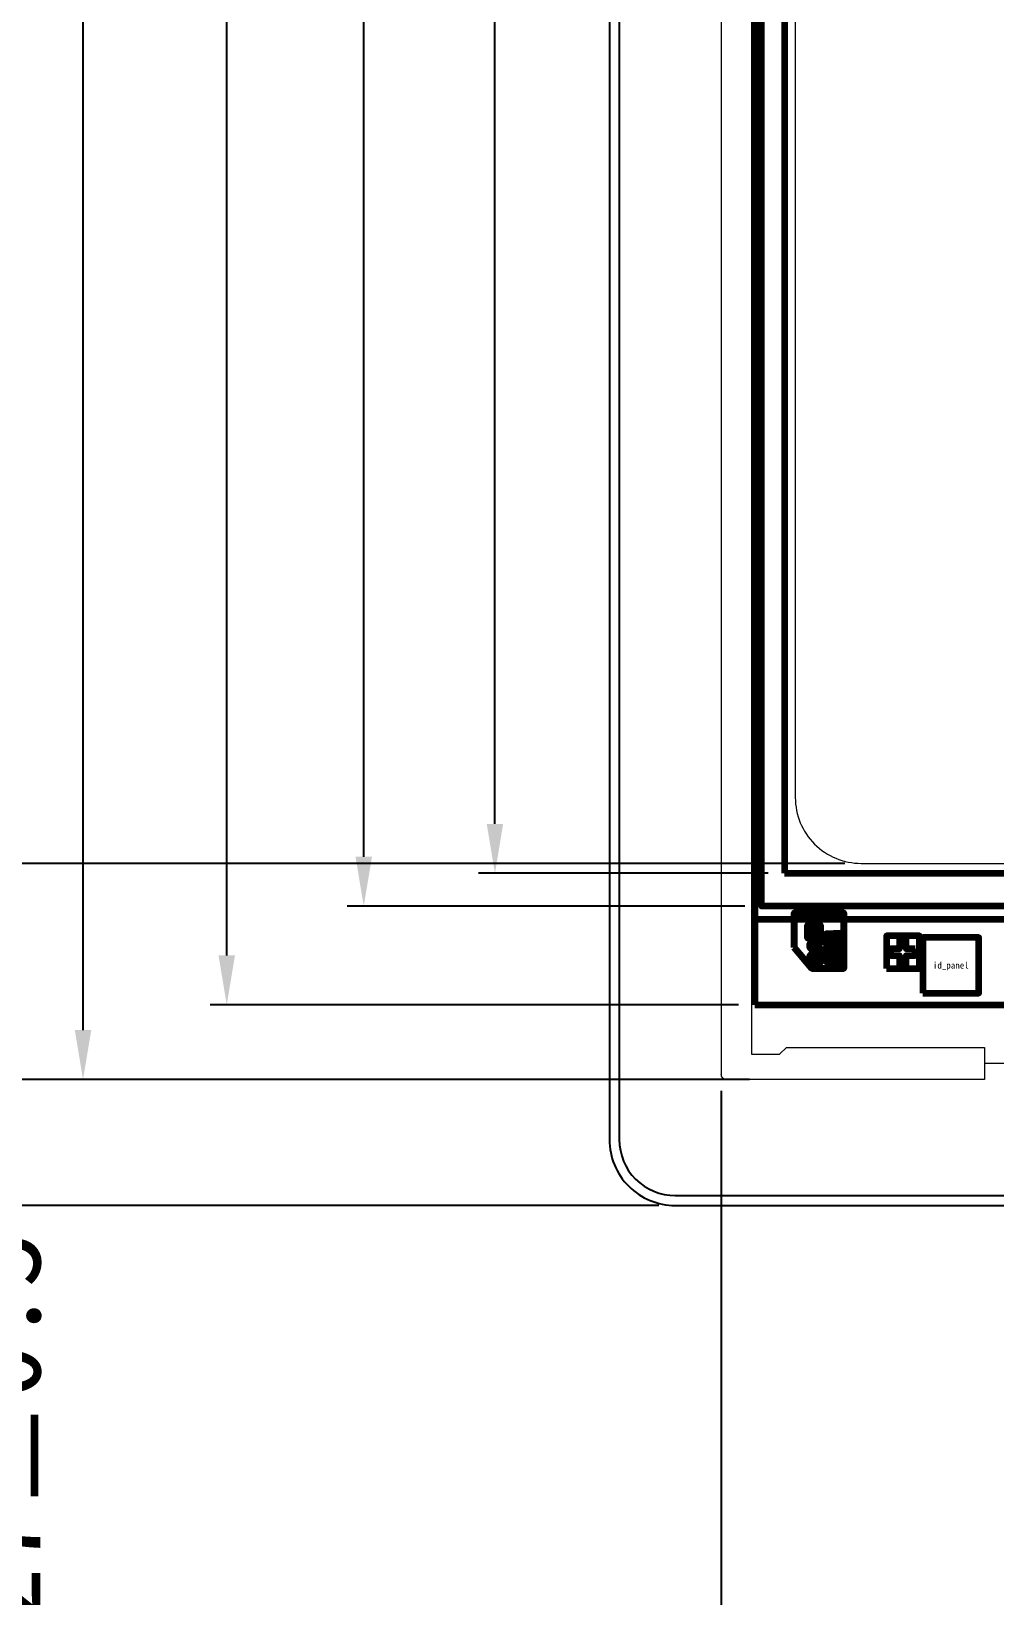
# Model space of a CAD drawing. Header units: inches. Extents: x 240 to 1407, y -538 to -118.
# Drawn here: x 951.94 to 981.22, y -379.83 to -332.27 of the extents above; entities that cross this region are included whole.
import ezdxf
from ezdxf.enums import TextEntityAlignment as Align

# ---------------------------------------------------------------- set-up
doc = ezdxf.new("R2010")
doc.units = ezdxf.units.IN
doc.header["$LTSCALE"] = 1.21
doc.header["$MEASUREMENT"] = 0
doc.header["$PDMODE"] = 3
doc.header["$PDSIZE"] = 0.3125
doc.layers.get('0').update_dxf_attribs({"linetype": 'CONTINUOUS'})
doc.layers.get('Defpoints').update_dxf_attribs({"linetype": 'CONTINUOUS'})
for name, color, linetype, lineweight in [('2ITO.drawing', 4, 'CONTINUOUS', 100), ('FPC', 40, 'CONTINUOUS', 20), ('GATE.drawing', 3, 'CONTINUOUS', 100), ('PVX.drawing', 8, 'CONTINUOUS', 100), ('TFT_line.drawing', 3, 'CONTINUOUS', 100)]:
    doc.layers.add(name, color=color, linetype=linetype, lineweight=lineweight)
for name, color, linetype in [('Cover lens', 6, 'CONTINUOUS'), ('标 注', 3, 'CONTINUOUS'), ('正保', 5, 'CONTINUOUS')]:
    doc.layers.add(name, color=color, linetype=linetype)
doc.styles.get("Standard").update_dxf_attribs({"font": 'txt', "width": 0.8})
doc.styles.add('仿宋', font='', dxfattribs={"height": 2.5})
doc.styles.get('仿宋').set_extended_font_data('FangSong_GB2312')
doc.dimstyles.new('HC-1', dxfattribs={"dimtxt": 2.5, "dimasz": 1.5, "dimexe": 0.5, "dimexo": 0.5, "dimgap": 0.9, "dimtad": 0, "dimzin": 0, "dimdsep": 46, "dimtxsty": '仿宋', "dimcen": 0.5, "dimclrd": 3, "dimclre": 3, "dimclrt": 3, "dimazin": 0, "dimtfac": 1, "dimtmove": 0, "dimatfit": 3, "dimfxl": 1, "dimtolj": 1, "dimtzin": 0, "dimarcsym": 0})

# ---------------------------------------------------------------- blocks, each defined once
blk = doc.blocks.new('*D88')
at = {"color": 0, "lineweight": -2, "transparency": 16777216}
for p, q in [((972.557, -261.635), (953.011, -261.635)), ((953.511, -263.135), (953.511, -294.783)), ((953.511, -362.635), (953.511, -330.987)), ((972.785, -364.135), (953.011, -364.135))]:
    blk.add_line(p, q, dxfattribs=at)
at = {"color": 0, "transparency": 16777216}
for points in [[(953.261, -263.135), (953.761, -263.135), (953.511, -261.635)], [(953.261, -362.635), (953.761, -362.635), (953.511, -364.135)]]:
    blk.add_solid(points, dxfattribs=at)
at = {"layer": 'Defpoints', "color": 0, "transparency": 16777216}
for p in [(953.511, -261.635), (973.057, -261.635), (973.285, -364.135)]:
    blk.add_point(p, dxfattribs=at)
at = {"color": 7, "lineweight": 5, "transparency": 16777216, "insert": (953.511, -312.885), "char_height": 2.5, "attachment_point": 5, "rotation": 90, "style": '仿宋'}
blk.add_mtext('\\A1;*LCM 102.50%%P0.15', dxfattribs=at)
blk = doc.blocks.new('*D91')
at = {"color": 0, "lineweight": -2, "transparency": 16777216}
for p, q in [((973.427, -263.365), (957.379, -263.365)), ((957.879, -264.865), (957.879, -296.596)), ((957.879, -360.365), (957.879, -328.634)), ((973.427, -361.865), (957.379, -361.865))]:
    blk.add_line(p, q, dxfattribs=at)
at = {"color": 0, "transparency": 16777216}
for points in [[(957.629, -264.865), (958.129, -264.865), (957.879, -263.365)], [(957.629, -360.365), (958.129, -360.365), (957.879, -361.865)]]:
    blk.add_solid(points, dxfattribs=at)
at = {"layer": 'Defpoints', "color": 0, "transparency": 16777216}
for p in [(973.927, -263.365), (957.879, -361.865), (973.927, -361.865)]:
    blk.add_point(p, dxfattribs=at)
at = {"color": 7, "lineweight": 5, "transparency": 16777216, "insert": (957.879, -312.615), "char_height": 2.5, "attachment_point": 5, "rotation": 90, "style": '仿宋'}
blk.add_mtext('\\A1;LCD 98.50%%P0.15', dxfattribs=at)
blk = doc.blocks.new('*D92')
at = {"color": 0, "lineweight": -2, "transparency": 16777216}
for p, q in [((974.327, -264.265), (965.529, -264.265)), ((966.029, -265.765), (966.029, -295.892)), ((966.029, -356.365), (966.029, -324.478)), ((974.327, -357.865), (965.529, -357.865))]:
    blk.add_line(p, q, dxfattribs=at)
at = {"color": 0, "transparency": 16777216}
for points in [[(965.779, -265.765), (966.279, -265.765), (966.029, -264.265)], [(965.779, -356.365), (966.279, -356.365), (966.029, -357.865)]]:
    blk.add_solid(points, dxfattribs=at)
at = {"layer": 'Defpoints', "color": 0, "transparency": 16777216}
for p in [(966.029, -264.265), (974.827, -264.265), (974.827, -357.865)]:
    blk.add_point(p, dxfattribs=at)
at = {"color": 7, "lineweight": 5, "transparency": 16777216, "insert": (966.029, -310.185), "char_height": 2.5, "attachment_point": 5, "rotation": 90, "style": '仿宋'}
blk.add_mtext('\\A1;LCD AA 93.60', dxfattribs=at)
blk = doc.blocks.new('*D94')
at = {"color": 0, "lineweight": -2, "transparency": 16777216}
for p, q in [((973.627, -263.565), (961.542, -263.565)), ((962.042, -265.065), (962.042, -295.136)), ((962.042, -357.365), (962.042, -327.293)), ((973.627, -358.865), (961.542, -358.865))]:
    blk.add_line(p, q, dxfattribs=at)
at = {"color": 0, "transparency": 16777216}
for points in [[(961.792, -265.065), (962.292, -265.065), (962.042, -263.565)], [(961.792, -357.365), (962.292, -357.365), (962.042, -358.865)]]:
    blk.add_solid(points, dxfattribs=at)
at = {"layer": 'Defpoints', "color": 0, "transparency": 16777216}
for p in [(974.127, -263.565), (962.042, -358.865), (974.127, -358.865)]:
    blk.add_point(p, dxfattribs=at)
at = {"color": 7, "lineweight": 5, "transparency": 16777216, "insert": (962.042, -311.215), "char_height": 2.5, "attachment_point": 5, "rotation": 90, "style": '仿宋'}
blk.add_mtext('\\A1;POL 95.30%%P0.15', dxfattribs=at)
blk = doc.blocks.new('panel_id')
at = {"layer": 'TFT_line.drawing', "color": 3, "linetype": 'Continuous', "lineweight": 100}
blk.add_lwpolyline([(0, 0), (1.7, 0), (1.7, 1.7), (0, 1.7)], close=True, dxfattribs=at)
blk.add_text('id_panel', height=0.2, dxfattribs=at).set_placement((0.85, 0.85), align=Align.MIDDLE_CENTER)
blk = doc.blocks.new('mark_process')
at = {"layer": 'GATE.drawing', "color": 3, "linetype": 'Continuous', "lineweight": 100}
blk.add_lwpolyline([(0.875, 0.6), (0.6, 0.6), (0.6, 0.875), (0.4, 0.875), (0.4, 0.6), (0.125, 0.6), (0.125, 0.4), (0.4, 0.4), (0.4, 0.125), (0.6, 0.125), (0.6, 0.4), (0.875, 0.4)], close=True, dxfattribs=at)
at = {"layer": 'TFT_line.drawing', "color": 3, "linetype": 'Continuous', "lineweight": 100}
blk.add_lwpolyline([(0, 0), (1, 0), (1, 1), (0, 1)], close=True, dxfattribs=at)
blk.add_text('PANEL PROC KEY', height=0.05, dxfattribs=at).set_placement((0.5, 0.06497), align=Align.MIDDLE_CENTER)
blk = doc.blocks.new('pvx_hole_4x4')
at = {"layer": 'PVX.drawing', "color": 8, "linetype": 'Continuous', "lineweight": 100}
blk.add_lwpolyline([(0.0038, 0), (0.004, 0.0002), (0.004, 0.0038), (0.0038, 0.004), (0.0002, 0.004), (0, 0.0038), (0, 0.0002), (0.0002, 0)], close=True, dxfattribs=at)
blk = doc.blocks.new('ag_pad')
at = {"layer": '2ITO.drawing', "color": 4, "linetype": 'Continuous', "lineweight": 100}
blk.add_lwpolyline([(0, 0.64102), (0, 1.7), (1.5, 1.7), (1.5, 0), (0.53419, 0)], close=True, dxfattribs=at)
at = {"layer": 'GATE.drawing', "color": 3, "linetype": 'Continuous', "lineweight": 100}
for points in [[(0, 0.64102), (0.53419, 0), (1.5, 0), (1.5, 1.7), (1.44739, 1.7), (1.44739, 1.685), (1.47739, 1.685), (1.47739, 1.67), (1.44739, 1.67), (1.44739, 1.655), (1.47739, 1.655), (1.47739, 1.64), (1.44739, 1.64), (1.44739, 1.625), (1.47739, 1.625), (1.47739, 1.61), (1.44739, 1.61), (1.44739, 1.595), (1.47739, 1.595), (1.47739, 1.58), (1.44739, 1.58), (1.44739, 1.565), (1.47739, 1.565), (1.47739, 1.55), (1.44739, 1.55), (1.44739, 1.535), (1.47739, 1.535), (1.47739, 1.52), (1.41739, 1.52), (1.41739, 1.535), (1.44739, 1.535), (1.44739, 1.55), (1.41739, 1.55), (1.41739, 1.565), (1.44739, 1.565), (1.44739, 1.58), (1.41739, 1.58), (1.41739, 1.595), (1.44739, 1.595), (1.44739, 1.61), (1.41739, 1.61), (1.41739, 1.625), (1.44739, 1.625), (1.44739, 1.64), (1.41739, 1.64), (1.41739, 1.655), (1.44739, 1.655), (1.44739, 1.67), (1.41739, 1.67), (1.41739, 1.685), (1.44739, 1.685), (1.44739, 1.7), (1.37239, 1.7), (1.37239, 1.685), (1.40239, 1.685), (1.40239, 1.67), (1.37239, 1.67), (1.37239, 1.655), (1.40239, 1.655), (1.40239, 1.64), (1.37239, 1.64), (1.37239, 1.625), (1.40239, 1.625), (1.40239, 1.61), (1.37239, 1.61), (1.37239, 1.595), (1.40239, 1.595), (1.40239, 1.58), (1.37239, 1.58), (1.37239, 1.565), (1.40239, 1.565), (1.40239, 1.55), (1.37239, 1.55), (1.37239, 1.535), (1.40239, 1.535), (1.40239, 1.52), (1.34239, 1.52), (1.34239, 1.535), (1.37239, 1.535), (1.37239, 1.55), (1.34239, 1.55), (1.34239, 1.565), (1.37239, 1.565), (1.37239, 1.58), (1.34239, 1.58), (1.34239, 1.595), (1.37239, 1.595), (1.37239, 1.61), (1.34239, 1.61), (1.34239, 1.625), (1.37239, 1.625), (1.37239, 1.64), (1.34239, 1.64), (1.34239, 1.655), (1.37239, 1.655), (1.37239, 1.67), (1.34239, 1.67), (1.34239, 1.685), (1.37239, 1.685), (1.37239, 1.7), (1.29739, 1.7), (1.29739, 1.685), (1.32739, 1.685), (1.32739, 1.67), (1.29739, 1.67), (1.29739, 1.655), (1.32739, 1.655), (1.32739, 1.64), (1.29739, 1.64), (1.29739, 1.625), (1.32739, 1.625), (1.32739, 1.61), (1.29739, 1.61), (1.29739, 1.595), (1.32739, 1.595), (1.32739, 1.58), (1.29739, 1.58), (1.29739, 1.565), (1.32739, 1.565), (1.32739, 1.55), (1.29739, 1.55), (1.29739, 1.535), (1.32739, 1.535), (1.32739, 1.52), (1.26739, 1.52), (1.26739, 1.535), (1.29739, 1.535), (1.29739, 1.55), (1.26739, 1.55), (1.26739, 1.565), (1.29739, 1.565), (1.29739, 1.58), (1.26739, 1.58), (1.26739, 1.595), (1.29739, 1.595), (1.29739, 1.61), (1.26739, 1.61), (1.26739, 1.625), (1.29739, 1.625), (1.29739, 1.64), (1.26739, 1.64), (1.26739, 1.655), (1.29739, 1.655), (1.29739, 1.67), (1.26739, 1.67), (1.26739, 1.685), (1.29739, 1.685), (1.29739, 1.7), (1.22239, 1.7), (1.22239, 1.685), (1.25239, 1.685), (1.25239, 1.67), (1.22239, 1.67), (1.22239, 1.655), (1.25239, 1.655), (1.25239, 1.64), (1.22239, 1.64), (1.22239, 1.625), (1.25239, 1.625), (1.25239, 1.61), (1.22239, 1.61), (1.22239, 1.595), (1.25239, 1.595), (1.25239, 1.58), (1.22239, 1.58), (1.22239, 1.565), (1.25239, 1.565), (1.25239, 1.55), (1.22239, 1.55), (1.22239, 1.535), (1.25239, 1.535), (1.25239, 1.52), (1.19239, 1.52), (1.19239, 1.535), (1.22239, 1.535), (1.22239, 1.55), (1.19239, 1.55), (1.19239, 1.565), (1.22239, 1.565), (1.22239, 1.58), (1.19239, 1.58), (1.19239, 1.595), (1.22239, 1.595), (1.22239, 1.61), (1.19239, 1.61), (1.19239, 1.625), (1.22239, 1.625), (1.22239, 1.64), (1.19239, 1.64), (1.19239, 1.655), (1.22239, 1.655), (1.22239, 1.67), (1.19239, 1.67), (1.19239, 1.685), (1.22239, 1.685), (1.22239, 1.7), (1.14739, 1.7), (1.14739, 1.685), (1.17739, 1.685), (1.17739, 1.67), (1.14739, 1.67), (1.14739, 1.655), (1.17739, 1.655), (1.17739, 1.64), (1.14739, 1.64), (1.14739, 1.625), (1.17739, 1.625), (1.17739, 1.61), (1.14739, 1.61), (1.14739, 1.595), (1.17739, 1.595), (1.17739, 1.58), (1.14739, 1.58), (1.14739, 1.565), (1.17739, 1.565), (1.17739, 1.55), (1.14739, 1.55), (1.14739, 1.535), (1.17739, 1.535), (1.17739, 1.52), (1.11739, 1.52), (1.11739, 1.535), (1.14739, 1.535), (1.14739, 1.55), (1.11739, 1.55), (1.11739, 1.565), (1.14739, 1.565), (1.14739, 1.58), (1.11739, 1.58), (1.11739, 1.595), (1.14739, 1.595), (1.14739, 1.61), (1.11739, 1.61), (1.11739, 1.625), (1.14739, 1.625), (1.14739, 1.64), (1.11739, 1.64), (1.11739, 1.655), (1.14739, 1.655), (1.14739, 1.67), (1.11739, 1.67), (1.11739, 1.685), (1.14739, 1.685), (1.14739, 1.7), (1.07239, 1.7), (1.07239, 1.685), (1.10239, 1.685), (1.10239, 1.67), (1.07239, 1.67), (1.07239, 1.655), (1.10239, 1.655), (1.10239, 1.64), (1.07239, 1.64), (1.07239, 1.625), (1.10239, 1.625), (1.10239, 1.61), (1.07239, 1.61), (1.07239, 1.595), (1.10239, 1.595), (1.10239, 1.58), (1.07239, 1.58), (1.07239, 1.565), (1.10239, 1.565), (1.10239, 1.55), (1.07239, 1.55), (1.07239, 1.535), (1.10239, 1.535), (1.10239, 1.52), (1.04239, 1.52), (1.04239, 1.535), (1.07239, 1.535), (1.07239, 1.55), (1.04239, 1.55), (1.04239, 1.565), (1.07239, 1.565), (1.07239, 1.58), (1.04239, 1.58), (1.04239, 1.595), (1.07239, 1.595), (1.07239, 1.61), (1.04239, 1.61), (1.04239, 1.625), (1.07239, 1.625), (1.07239, 1.64), (1.04239, 1.64), (1.04239, 1.655), (1.07239, 1.655), (1.07239, 1.67), (1.04239, 1.67), (1.04239, 1.685), (1.07239, 1.685), (1.07239, 1.7), (0.99739, 1.7), (0.99739, 1.685), (1.02739, 1.685), (1.02739, 1.67), (0.99739, 1.67), (0.99739, 1.655), (1.02739, 1.655), (1.02739, 1.64), (0.99739, 1.64), (0.99739, 1.625), (1.02739, 1.625), (1.02739, 1.61), (0.99739, 1.61), (0.99739, 1.595), (1.02739, 1.595), (1.02739, 1.58), (0.99739, 1.58), (0.99739, 1.565), (1.02739, 1.565), (1.02739, 1.55), (0.99739, 1.55), (0.99739, 1.535), (1.02739, 1.535), (1.02739, 1.52), (0.96739, 1.52), (0.96739, 1.535), (0.99739, 1.535), (0.99739, 1.55), (0.96739, 1.55), (0.96739, 1.565), (0.99739, 1.565), (0.99739, 1.58), (0.96739, 1.58), (0.96739, 1.595), (0.99739, 1.595), (0.99739, 1.61), (0.96739, 1.61), (0.96739, 1.625), (0.99739, 1.625), (0.99739, 1.64), (0.96739, 1.64), (0.96739, 1.655), (0.99739, 1.655), (0.99739, 1.67), (0.96739, 1.67), (0.96739, 1.685), (0.99739, 1.685), (0.99739, 1.7), (0.92239, 1.7), (0.92239, 1.685), (0.95239, 1.685), (0.95239, 1.67), (0.92239, 1.67), (0.92239, 1.655), (0.95239, 1.655), (0.95239, 1.64), (0.92239, 1.64), (0.92239, 1.625), (0.95239, 1.625), (0.95239, 1.61), (0.92239, 1.61), (0.92239, 1.595), (0.95239, 1.595), (0.95239, 1.58), (0.92239, 1.58), (0.92239, 1.565), (0.95239, 1.565), (0.95239, 1.55), (0.92239, 1.55), (0.92239, 1.535), (0.95239, 1.535), (0.95239, 1.52), (0.89239, 1.52), (0.89239, 1.535), (0.92239, 1.535), (0.92239, 1.55), (0.89239, 1.55), (0.89239, 1.565), (0.92239, 1.565), (0.92239, 1.58), (0.89239, 1.58), (0.89239, 1.595), (0.92239, 1.595), (0.92239, 1.61), (0.89239, 1.61), (0.89239, 1.625), (0.92239, 1.625), (0.92239, 1.64), (0.89239, 1.64), (0.89239, 1.655), (0.92239, 1.655), (0.92239, 1.67), (0.89239, 1.67), (0.89239, 1.685), (0.92239, 1.685), (0.92239, 1.7), (0.84739, 1.7), (0.84739, 1.685), (0.87739, 1.685), (0.87739, 1.67), (0.84739, 1.67), (0.84739, 1.655), (0.87739, 1.655), (0.87739, 1.64), (0.84739, 1.64), (0.84739, 1.625), (0.87739, 1.625), (0.87739, 1.61), (0.84739, 1.61), (0.84739, 1.595), (0.87739, 1.595), (0.87739, 1.58), (0.84739, 1.58), (0.84739, 1.565), (0.87739, 1.565), (0.87739, 1.55), (0.84739, 1.55), (0.84739, 1.535), (0.87739, 1.535), (0.87739, 1.52), (0.81739, 1.52), (0.81739, 1.535), (0.84739, 1.535), (0.84739, 1.55), (0.81739, 1.55), (0.81739, 1.565), (0.84739, 1.565), (0.84739, 1.58), (0.81739, 1.58), (0.81739, 1.595), (0.84739, 1.595), (0.84739, 1.61), (0.81739, 1.61), (0.81739, 1.625), (0.84739, 1.625), (0.84739, 1.64), (0.81739, 1.64), (0.81739, 1.655), (0.84739, 1.655), (0.84739, 1.67), (0.81739, 1.67), (0.81739, 1.685), (0.84739, 1.685), (0.84739, 1.7), (0.77239, 1.7), (0.77239, 1.685), (0.80239, 1.685), (0.80239, 1.67), (0.77239, 1.67), (0.77239, 1.655), (0.80239, 1.655), (0.80239, 1.64), (0.77239, 1.64), (0.77239, 1.625), (0.80239, 1.625), (0.80239, 1.61), (0.77239, 1.61), (0.77239, 1.595), (0.80239, 1.595), (0.80239, 1.58), (0.77239, 1.58), (0.77239, 1.565), (0.80239, 1.565), (0.80239, 1.55), (0.77239, 1.55), (0.77239, 1.535), (0.80239, 1.535), (0.80239, 1.52), (0.74239, 1.52), (0.74239, 1.535), (0.77239, 1.535), (0.77239, 1.55), (0.74239, 1.55), (0.74239, 1.565), (0.77239, 1.565), (0.77239, 1.58), (0.74239, 1.58), (0.74239, 1.595), (0.77239, 1.595), (0.77239, 1.61), (0.74239, 1.61), (0.74239, 1.625), (0.77239, 1.625), (0.77239, 1.64), (0.74239, 1.64), (0.74239, 1.655), (0.77239, 1.655), (0.77239, 1.67), (0.74239, 1.67), (0.74239, 1.685), (0.77239, 1.685), (0.77239, 1.7), (0.69739, 1.7), (0.69739, 1.685), (0.72739, 1.685), (0.72739, 1.67), (0.69739, 1.67), (0.69739, 1.655), (0.72739, 1.655), (0.72739, 1.64), (0.69739, 1.64), (0.69739, 1.625), (0.72739, 1.625), (0.72739, 1.61), (0.69739, 1.61), (0.69739, 1.595), (0.72739, 1.595), (0.72739, 1.58), (0.69739, 1.58), (0.69739, 1.565), (0.72739, 1.565), (0.72739, 1.55), (0.69739, 1.55), (0.69739, 1.535), (0.72739, 1.535), (0.72739, 1.52), (0.7, 1.52), (0.7, 1.32051), (0.8, 1.32051), (0.8, 0.92051), (0.7221, 0.92051), (0.7221, 0.85773), (0.8769, 0.85773), (0.8769, 0.80773), (0.74356, 0.80773), (0.74356, 0.58551), (0.8769, 0.58551), (0.8769, 0.53551), (0.67892, 0.53551), (0.67892, 0.49818), (0.78649, 0.49818), (0.88245, 0.40222), (0.88245, 0.27191), (0.78648, 0.17595), (0.69912, 0.17595), (0.69912, 0.31484), (0.74912, 0.31484), (0.74912, 0.22595), (0.76579, 0.22595), (0.83245, 0.29262), (0.83245, 0.38151), (0.76579, 0.44818), (0.58801, 0.44818), (0.52135, 0.38151), (0.52135, 0.29262), (0.58801, 0.22595), (0.61024, 0.22595), (0.61024, 0.17595), (0.56731, 0.17595), (0.47135, 0.2719), (0.47135, 0.39818), (0.57135, 0.49818), (0.67892, 0.49818), (0.67892, 0.53551), (0.5673, 0.53551), (0.47135, 0.63146), (0.47135, 0.76177), (0.56731, 0.85773), (0.7221, 0.85773), (0.7221, 0.92051), (0.4, 0.92051), (0.4, 1.32051), (0.7, 1.32051), (0.7, 1.52), (0.66739, 1.52), (0.66739, 1.535), (0.69739, 1.535), (0.69739, 1.55), (0.66739, 1.55), (0.66739, 1.565), (0.69739, 1.565), (0.69739, 1.58), (0.66739, 1.58), (0.66739, 1.595), (0.69739, 1.595), (0.69739, 1.61), (0.66739, 1.61), (0.66739, 1.625), (0.69739, 1.625), (0.69739, 1.64), (0.66739, 1.64), (0.66739, 1.655), (0.69739, 1.655), (0.69739, 1.67), (0.66739, 1.67), (0.66739, 1.685), (0.69739, 1.685), (0.69739, 1.7), (0.62239, 1.7), (0.62239, 1.685), (0.65239, 1.685), (0.65239, 1.67), (0.62239, 1.67), (0.62239, 1.655), (0.65239, 1.655), (0.65239, 1.64), (0.62239, 1.64), (0.62239, 1.625), (0.65239, 1.625), (0.65239, 1.61), (0.62239, 1.61), (0.62239, 1.595), (0.65239, 1.595), (0.65239, 1.58), (0.62239, 1.58), (0.62239, 1.565), (0.65239, 1.565), (0.65239, 1.55), (0.62239, 1.55), (0.62239, 1.535), (0.65239, 1.535), (0.65239, 1.52), (0.59239, 1.52), (0.59239, 1.535), (0.62239, 1.535), (0.62239, 1.55), (0.59239, 1.55), (0.59239, 1.565), (0.62239, 1.565), (0.62239, 1.58), (0.59239, 1.58), (0.59239, 1.595), (0.62239, 1.595), (0.62239, 1.61), (0.59239, 1.61), (0.59239, 1.625), (0.62239, 1.625), (0.62239, 1.64), (0.59239, 1.64), (0.59239, 1.655), (0.62239, 1.655), (0.62239, 1.67), (0.59239, 1.67), (0.59239, 1.685), (0.62239, 1.685), (0.62239, 1.7), (0.54739, 1.7), (0.54739, 1.685), (0.57739, 1.685), (0.57739, 1.67), (0.54739, 1.67), (0.54739, 1.655), (0.57739, 1.655), (0.57739, 1.64), (0.54739, 1.64), (0.54739, 1.625), (0.57739, 1.625), (0.57739, 1.61), (0.54739, 1.61), (0.54739, 1.595), (0.57739, 1.595), (0.57739, 1.58), (0.54739, 1.58), (0.54739, 1.565), (0.57739, 1.565), (0.57739, 1.55), (0.54739, 1.55), (0.54739, 1.535), (0.57739, 1.535), (0.57739, 1.52), (0.51739, 1.52), (0.51739, 1.535), (0.54739, 1.535), (0.54739, 1.55), (0.51739, 1.55), (0.51739, 1.565), (0.54739, 1.565), (0.54739, 1.58), (0.51739, 1.58), (0.51739, 1.595), (0.54739, 1.595), (0.54739, 1.61), (0.51739, 1.61), (0.51739, 1.625), (0.54739, 1.625), (0.54739, 1.64), (0.51739, 1.64), (0.51739, 1.655), (0.54739, 1.655), (0.54739, 1.67), (0.51739, 1.67), (0.51739, 1.685), (0.54739, 1.685), (0.54739, 1.7), (0.47239, 1.7), (0.47239, 1.685), (0.50239, 1.685), (0.50239, 1.67), (0.47239, 1.67), (0.47239, 1.655), (0.50239, 1.655), (0.50239, 1.64), (0.47239, 1.64), (0.47239, 1.625), (0.50239, 1.625), (0.50239, 1.61), (0.47239, 1.61), (0.47239, 1.595), (0.50239, 1.595), (0.50239, 1.58), (0.47239, 1.58), (0.47239, 1.565), (0.50239, 1.565), (0.50239, 1.55), (0.47239, 1.55), (0.47239, 1.535), (0.50239, 1.535), (0.50239, 1.52), (0.44239, 1.52), (0.44239, 1.535), (0.47239, 1.535), (0.47239, 1.55), (0.44239, 1.55), (0.44239, 1.565), (0.47239, 1.565), (0.47239, 1.58), (0.44239, 1.58), (0.44239, 1.595), (0.47239, 1.595), (0.47239, 1.61), (0.44239, 1.61), (0.44239, 1.625), (0.47239, 1.625), (0.47239, 1.64), (0.44239, 1.64), (0.44239, 1.655), (0.47239, 1.655), (0.47239, 1.67), (0.44239, 1.67), (0.44239, 1.685), (0.47239, 1.685), (0.47239, 1.7), (0.39739, 1.7), (0.39739, 1.685), (0.42739, 1.685), (0.42739, 1.67), (0.39739, 1.67), (0.39739, 1.655), (0.42739, 1.655), (0.42739, 1.64), (0.39739, 1.64), (0.39739, 1.625), (0.42739, 1.625), (0.42739, 1.61), (0.39739, 1.61), (0.39739, 1.595), (0.42739, 1.595), (0.42739, 1.58), (0.39739, 1.58), (0.39739, 1.565), (0.42739, 1.565), (0.42739, 1.55), (0.39739, 1.55), (0.39739, 1.535), (0.42739, 1.535), (0.42739, 1.52), (0.36739, 1.52), (0.36739, 1.535), (0.39739, 1.535), (0.39739, 1.55), (0.36739, 1.55), (0.36739, 1.565), (0.39739, 1.565), (0.39739, 1.58), (0.36739, 1.58), (0.36739, 1.595), (0.39739, 1.595), (0.39739, 1.61), (0.36739, 1.61), (0.36739, 1.625), (0.39739, 1.625), (0.39739, 1.64), (0.36739, 1.64), (0.36739, 1.655), (0.39739, 1.655), (0.39739, 1.67), (0.36739, 1.67), (0.36739, 1.685), (0.39739, 1.685), (0.39739, 1.7), (0.32239, 1.7), (0.32239, 1.685), (0.35239, 1.685), (0.35239, 1.67), (0.32239, 1.67), (0.32239, 1.655), (0.35239, 1.655), (0.35239, 1.64), (0.32239, 1.64), (0.32239, 1.625), (0.35239, 1.625), (0.35239, 1.61), (0.32239, 1.61), (0.32239, 1.595), (0.35239, 1.595), (0.35239, 1.58), (0.32239, 1.58), (0.32239, 1.565), (0.35239, 1.565), (0.35239, 1.55), (0.32239, 1.55), (0.32239, 1.535), (0.35239, 1.535), (0.35239, 1.52), (0.29239, 1.52), (0.29239, 1.535), (0.32239, 1.535), (0.32239, 1.55), (0.29239, 1.55), (0.29239, 1.565), (0.32239, 1.565), (0.32239, 1.58), (0.29239, 1.58), (0.29239, 1.595), (0.32239, 1.595), (0.32239, 1.61), (0.29239, 1.61), (0.29239, 1.625), (0.32239, 1.625), (0.32239, 1.64), (0.29239, 1.64), (0.29239, 1.655), (0.32239, 1.655), (0.32239, 1.67), (0.29239, 1.67), (0.29239, 1.685), (0.32239, 1.685), (0.32239, 1.7), (0.24739, 1.7), (0.24739, 1.685), (0.27739, 1.685), (0.27739, 1.67), (0.24739, 1.67), (0.24739, 1.655), (0.27739, 1.655), (0.27739, 1.64), (0.24739, 1.64), (0.24739, 1.625), (0.27739, 1.625), (0.27739, 1.61), (0.24739, 1.61), (0.24739, 1.595), (0.27739, 1.595), (0.27739, 1.58), (0.24739, 1.58), (0.24739, 1.565), (0.27739, 1.565), (0.27739, 1.55), (0.24739, 1.55), (0.24739, 1.535), (0.27739, 1.535), (0.27739, 1.52), (0.21739, 1.52), (0.21739, 1.535), (0.24739, 1.535), (0.24739, 1.55), (0.21739, 1.55), (0.21739, 1.565), (0.24739, 1.565), (0.24739, 1.58), (0.21739, 1.58), (0.21739, 1.595), (0.24739, 1.595), (0.24739, 1.61), (0.21739, 1.61), (0.21739, 1.625), (0.24739, 1.625), (0.24739, 1.64), (0.21739, 1.64), (0.21739, 1.655), (0.24739, 1.655), (0.24739, 1.67), (0.21739, 1.67), (0.21739, 1.685), (0.24739, 1.685), (0.24739, 1.7), (0.17239, 1.7), (0.17239, 1.685), (0.20239, 1.685), (0.20239, 1.67), (0.17239, 1.67), (0.17239, 1.655), (0.20239, 1.655), (0.20239, 1.64), (0.17239, 1.64), (0.17239, 1.625), (0.20239, 1.625), (0.20239, 1.61), (0.17239, 1.61), (0.17239, 1.595), (0.20239, 1.595), (0.20239, 1.58), (0.17239, 1.58), (0.17239, 1.565), (0.20239, 1.565), (0.20239, 1.55), (0.17239, 1.55), (0.17239, 1.535), (0.20239, 1.535), (0.20239, 1.52), (0.14239, 1.52), (0.14239, 1.535), (0.17239, 1.535), (0.17239, 1.55), (0.14239, 1.55), (0.14239, 1.565), (0.17239, 1.565), (0.17239, 1.58), (0.14239, 1.58), (0.14239, 1.595), (0.17239, 1.595), (0.17239, 1.61), (0.14239, 1.61), (0.14239, 1.625), (0.17239, 1.625), (0.17239, 1.64), (0.14239, 1.64), (0.14239, 1.655), (0.17239, 1.655), (0.17239, 1.67), (0.14239, 1.67), (0.14239, 1.685), (0.17239, 1.685), (0.17239, 1.7), (0.09739, 1.7), (0.09739, 1.685), (0.12739, 1.685), (0.12739, 1.67), (0.09739, 1.67), (0.09739, 1.655), (0.12739, 1.655), (0.12739, 1.64), (0.09739, 1.64), (0.09739, 1.625), (0.12739, 1.625), (0.12739, 1.61), (0.09739, 1.61), (0.09739, 1.595), (0.12739, 1.595), (0.12739, 1.58), (0.09739, 1.58), (0.09739, 1.565), (0.12739, 1.565), (0.12739, 1.55), (0.09739, 1.55), (0.09739, 1.535), (0.12739, 1.535), (0.12739, 1.52), (0.06739, 1.52), (0.06739, 1.535), (0.09739, 1.535), (0.09739, 1.55), (0.06739, 1.55), (0.06739, 1.565), (0.09739, 1.565), (0.09739, 1.58), (0.06739, 1.58), (0.06739, 1.595), (0.09739, 1.595), (0.09739, 1.61), (0.06739, 1.61), (0.06739, 1.625), (0.09739, 1.625), (0.09739, 1.64), (0.06739, 1.64), (0.06739, 1.655), (0.09739, 1.655), (0.09739, 1.67), (0.06739, 1.67), (0.06739, 1.685), (0.09739, 1.685), (0.09739, 1.7), (0.03369, 1.7), (0.03369, 1.685), (0.05239, 1.685), (0.05239, 1.67), (0.03369, 1.67), (0.03369, 1.655), (0.05239, 1.655), (0.05239, 1.64), (0.03369, 1.64), (0.03369, 1.625), (0.05239, 1.625), (0.05239, 1.61), (0.03369, 1.61), (0.03369, 1.595), (0.05239, 1.595), (0.05239, 1.58), (0.03369, 1.58), (0.03369, 1.565), (0.05239, 1.565), (0.05239, 1.55), (0.03369, 1.55), (0.03369, 1.535), (0.05239, 1.535), (0.05239, 1.52), (0.015, 1.52), (0.015, 1.535), (0.03369, 1.535), (0.03369, 1.55), (0.015, 1.55), (0.015, 1.565), (0.03369, 1.565), (0.03369, 1.58), (0.015, 1.58), (0.015, 1.595), (0.03369, 1.595), (0.03369, 1.61), (0.015, 1.61), (0.015, 1.625), (0.03369, 1.625), (0.03369, 1.64), (0.015, 1.64), (0.015, 1.655), (0.03369, 1.655), (0.03369, 1.67), (0.015, 1.67), (0.015, 1.685), (0.03369, 1.685), (0.03369, 1.7), (0, 1.7)], [(0.5, 1.02051), (0.7, 1.02051), (0.7, 1.22051), (0.5, 1.22051)], [(0.58801, 0.80773), (0.52135, 0.74106), (0.52135, 0.65217), (0.58801, 0.58551), (0.69356, 0.58551), (0.69356, 0.80773)]]:
    blk.add_lwpolyline(points, close=True, dxfattribs=at)
at = {"color": 1, "linetype": 'Continuous', "lineweight": 100, "row_count": 44, "column_count": 25, "row_spacing": 0.02, "column_spacing": 0.02}
blk.add_blockref('pvx_hole_4x4', (0.97547, 0.2), dxfattribs=at)
blk = doc.blocks.new('zw$7216')
at = {"layer": '2ITO.drawing', "linetype": 'Continuous', "lineweight": 100}
for points in [[(-28.98, -48.2), (28.98, -48.2), (28.98, 47.7), (-28.98, 47.7)], [(-28.98, -50.8), (28.98, -50.8), (28.98, 47.7), (-28.98, 47.7)], [(-28.08, -46.8), (28.08, -46.8), (28.08, 46.8), (-28.08, 46.8)]]:
    blk.add_lwpolyline(points, close=True, dxfattribs=at)
at = {"layer": '2ITO.drawing', "color": 6}
blk.add_lwpolyline([(-28.78, 47.5), (28.78, 47.5), (28.78, -47.8), (-28.78, -47.8)], close=True, dxfattribs=at)
at = {"layer": '2ITO.drawing', "linetype": 'Continuous', "lineweight": 100}
for name, p in [('ag_pad', (-27.78, -49.7)), ('mark_process', (-24.98, -49.7)), ('panel_id', (-23.875, -50.45))]:
    blk.add_blockref(name, p, dxfattribs=at)
blk = doc.blocks.new('*D118')
at = {"color": 0, "lineweight": -2, "transparency": 16777216}
for p, q in [((971.007, -253.565), (937.118, -253.565)), ((937.618, -255.065), (937.618, -291.115)), ((937.618, -366.465), (937.618, -330.415)), ((971.007, -367.965), (937.118, -367.965))]:
    blk.add_line(p, q, dxfattribs=at)
at = {"color": 0, "transparency": 16777216}
for points in [[(937.368, -255.065), (937.868, -255.065), (937.618, -253.565)], [(937.368, -366.465), (937.868, -366.465), (937.618, -367.965)]]:
    blk.add_solid(points, dxfattribs=at)
at = {"layer": 'Defpoints', "color": 0, "transparency": 16777216}
for p in [(971.507, -253.565), (937.618, -367.965), (971.507, -367.965)]:
    blk.add_point(p, dxfattribs=at)
at = {"color": 7, "lineweight": 5, "transparency": 16777216, "insert": (937.618, -310.765), "char_height": 2.5, "attachment_point": 5, "rotation": 90, "style": '仿宋'}
blk.add_mtext('\\A1;COVER LENS 114.40', dxfattribs=at)
blk = doc.blocks.new('*D119')
at = {"color": 0, "lineweight": -2, "transparency": 16777216}
for p, q in [((976.657, -264.565), (942.254, -264.565)), ((942.754, -266.065), (942.754, -288.558)), ((942.754, -356.065), (942.754, -333.572)), ((976.657, -357.565), (942.254, -357.565))]:
    blk.add_line(p, q, dxfattribs=at)
at = {"color": 0, "transparency": 16777216}
for points in [[(942.504, -266.065), (943.004, -266.065), (942.754, -264.565)], [(942.504, -356.065), (943.004, -356.065), (942.754, -357.565)]]:
    blk.add_solid(points, dxfattribs=at)
at = {"layer": 'Defpoints', "color": 0, "transparency": 16777216}
for p in [(942.754, -264.565), (977.157, -264.565), (977.157, -357.565)]:
    blk.add_point(p, dxfattribs=at)
at = {"color": 7, "lineweight": 5, "transparency": 16777216, "insert": (942.754, -311.065), "char_height": 2.5, "attachment_point": 5, "rotation": 90, "style": '仿宋'}
blk.add_mtext('\\A1;COVER VA 93.00±0.20', dxfattribs=at)
blk = doc.blocks.new('*D219')
at = {"color": 0, "lineweight": -2}
for p, q in [((973.76, -364.135), (950.484, -364.135)), ((950.984, -365.635), (950.984, -366.846)), ((950.984, -388.905), (950.984, -387.694)), ((992.357, -390.405), (950.484, -390.405))]:
    blk.add_line(p, q, dxfattribs=at)
at = {"color": 0}
for points in [[(950.734, -365.635), (951.234, -365.635), (950.984, -364.135)], [(950.734, -388.905), (951.234, -388.905), (950.984, -390.405)]]:
    blk.add_solid(points, dxfattribs=at)
at = {"layer": 'Defpoints', "color": 0}
for p in [(950.984, -364.135), (974.26, -364.135), (992.857, -390.405)]:
    blk.add_point(p, dxfattribs=at)
at = {"color": 7, "lineweight": 5, "insert": (950.984, -377.27), "char_height": 2.5, "attachment_point": 5, "rotation": 90, "style": '仿宋'}
blk.add_mtext('\\A1;26.27%%P0.5', dxfattribs=at)
blk = doc.blocks.new('*D220')
at = {"color": 0, "lineweight": -2}
for p, q in [((972.907, -364.485), (972.907, -400.436)), ((992.657, -390.705), (992.657, -400.436)), ((972.907, -399.936), (971.407, -399.936)), ((991.157, -399.936), (974.407, -399.936))]:
    blk.add_line(p, q, dxfattribs=at)
at = {"color": 0}
for points in [[(974.407, -399.686), (974.407, -400.186), (972.907, -399.936)], [(991.157, -399.686), (991.157, -400.186), (992.657, -399.936)]]:
    blk.add_solid(points, dxfattribs=at)
at = {"layer": 'Defpoints', "color": 0}
for p in [(972.907, -363.985), (992.657, -390.205), (972.907, -399.936)]:
    blk.add_point(p, dxfattribs=at)
at = {"color": 7, "lineweight": 5, "insert": (961.222, -399.936), "char_height": 2.5, "attachment_point": 5, "style": '仿宋'}
blk.add_mtext('\\A1;19.75%%P0.5', dxfattribs=at)

msp = doc.modelspace()

# ---------------------------------------------------------------- linework, layer by layer
at = {"layer": 'Cover lens', "linetype": 'Continuous'}
msp.add_lwpolyline([(971.507, -367.965), (1034.307, -367.965, 0.414214), (1036.307, -365.965), (1036.307, -255.565, 0.414214), (1034.307, -253.565), (971.507, -253.565, 0.414214), (969.507, -255.565), (969.507, -365.965, 0.414214)], format="xyb", close=True, dxfattribs=at)
at = {"layer": 'Cover lens', "lineweight": 5}
msp.add_lwpolyline([(977.157, -357.565), (1028.657, -357.565, 0.414214), (1030.657, -355.565), (1030.657, -266.565, 0.414214), (1028.657, -264.565), (977.157, -264.565, 0.414214), (975.157, -266.565), (975.157, -355.565, 0.414214)], format="xyb", close=True, dxfattribs=at)
at = {"layer": 'FPC', "color": 0, "lineweight": 5}
for p, q in [((972.907, -261.785), (972.907, -363.985)), ((973.827, -267.024), (973.827, -363.365)), ((980.905, -363.635), (1024.91, -363.635))]:
    msp.add_line(p, q, dxfattribs=at)
msp.add_lwpolyline([(973.827, -363.365), (974.681, -363.365), (974.891, -363.165), (980.905, -363.165), (980.905, -364.135), (973.057, -364.135, -0.414214), (972.907, -363.985)], format="xyb", dxfattribs=at)
at = {"layer": '正保', "color": 1}
msp.add_lwpolyline([(1032.552, -367.665), (1034.307, -367.665, 0.414214), (1036.007, -365.965), (1036.007, -255.565, 0.414214), (1034.307, -253.865), (971.507, -253.865, 0.414214), (969.807, -255.565), (969.807, -365.965, 0.414214), (971.507, -367.665), (1026.552, -367.665, -0.414214), (1027.052, -368.165), (1027.052, -371.665), (1032.052, -371.665), (1032.052, -368.165, -0.414214)], format="xyb", close=True, dxfattribs=at)
at = {"layer": '正保'}
msp.add_lwpolyline([(1032.552, -367.665), (1034.307, -367.665, 0.414214), (1036.007, -365.965), (1036.007, -255.565, 0.414214), (1034.307, -253.865), (971.507, -253.865, 0.414214), (969.807, -255.565), (969.807, -365.965, 0.414214), (971.507, -367.665), (1026.552, -367.665, -0.414214), (1027.052, -368.165), (1027.052, -373.665), (1032.052, -373.665), (1032.052, -368.165, -0.414214)], format="xyb", close=True, dxfattribs=at)

# ---------------------------------------------------------------- block references
at = {"layer": '标 注', "color": 5}
msp.add_blockref('zw$7216', (1002.907, -311.065), dxfattribs=at)

# ---------------------------------------------------------------- dimensions: what is measured, and where the dimension line sits
at = {"color": 3, "lineweight": 5}
for base, p1, p2, text, override, picture, middle in [((937.618, -367.965), (971.507, -253.565), (971.507, -367.965), 'COVER LENS <>', {"dimclrd": 0, "dimclre": 0, "dimclrt": 7, "dimfxl": 0.5, "dimarcsym": 2}, '*D118', (937.618, -310.765)), ((953.511, -261.635), (973.285, -364.135), (973.057, -261.635), '*LCM <>%%P0.15', {"dimclrd": 0, "dimclre": 0, "dimclrt": 7, "dimfxl": 0.5, "dimarcsym": 2}, '*D88', (953.511, -312.885)), ((957.879, -361.865), (973.927, -263.365), (973.927, -361.865), 'LCD <>%%P0.15', {"dimclrd": 0, "dimclre": 0, "dimclrt": 7, "dimfxl": 0.5, "dimarcsym": 2}, '*D91', (957.879, -312.615)), ((962.042, -358.865), (974.127, -263.565), (974.127, -358.865), 'POL <>%%P0.15', {"dimclrd": 0, "dimclre": 0, "dimclrt": 7, "dimfxl": 0.5, "dimarcsym": 2}, '*D94', (962.042, -311.215)), ((966.029, -264.265), (974.827, -357.865), (974.827, -264.265), 'LCD AA <>', {"dimclrd": 0, "dimclre": 0, "dimclrt": 7, "dimfxl": 0.5, "dimarcsym": 2}, '*D92', (966.029, -310.185)), ((942.754, -264.565), (977.157, -357.565), (977.157, -264.565), 'COVER VA <>', {"dimgap": 0.9, "dimclrd": 0, "dimclre": 0, "dimclrt": 7, "dimtol": 1, "dimlim": 0, "dimtp": 0.2, "dimtm": 0.2, "dimfxl": 0.5, "dimarcsym": 2}, '*D119', (942.754, -311.065)), ((950.984, -364.135), (992.857, -390.405), (974.26, -364.135), '<>%%P0.5', {"dimclrd": 0, "dimclre": 0, "dimclrt": 7, "dimfxl": 0.5, "dimarcsym": 2}, '*D219', (950.984, -377.27))]:
    dim = msp.add_linear_dim(base=base, p1=p1, p2=p2, angle=90, text=text, dimstyle='HC-1', override=override, dxfattribs=at)
    dim.commit()
    dim.dimension.update_dxf_attribs({"geometry": picture, "text_midpoint": middle, "dimtype": 160})
dim = msp.add_linear_dim(base=(972.907, -399.936), p1=(992.657, -390.205), p2=(972.907, -363.985), text='<>%%P0.5', dimstyle='HC-1', override={"dimtxsty": '仿宋', "dimclrd": 0, "dimclre": 0, "dimclrt": 7, "dimfxl": 0.5, "dimarcsym": 2}, dxfattribs=at)
dim.commit()
dim.dimension.update_dxf_attribs({"geometry": '*D220', "text_midpoint": (961.222, -399.936)})

doc.saveas('drawing.dxf')
